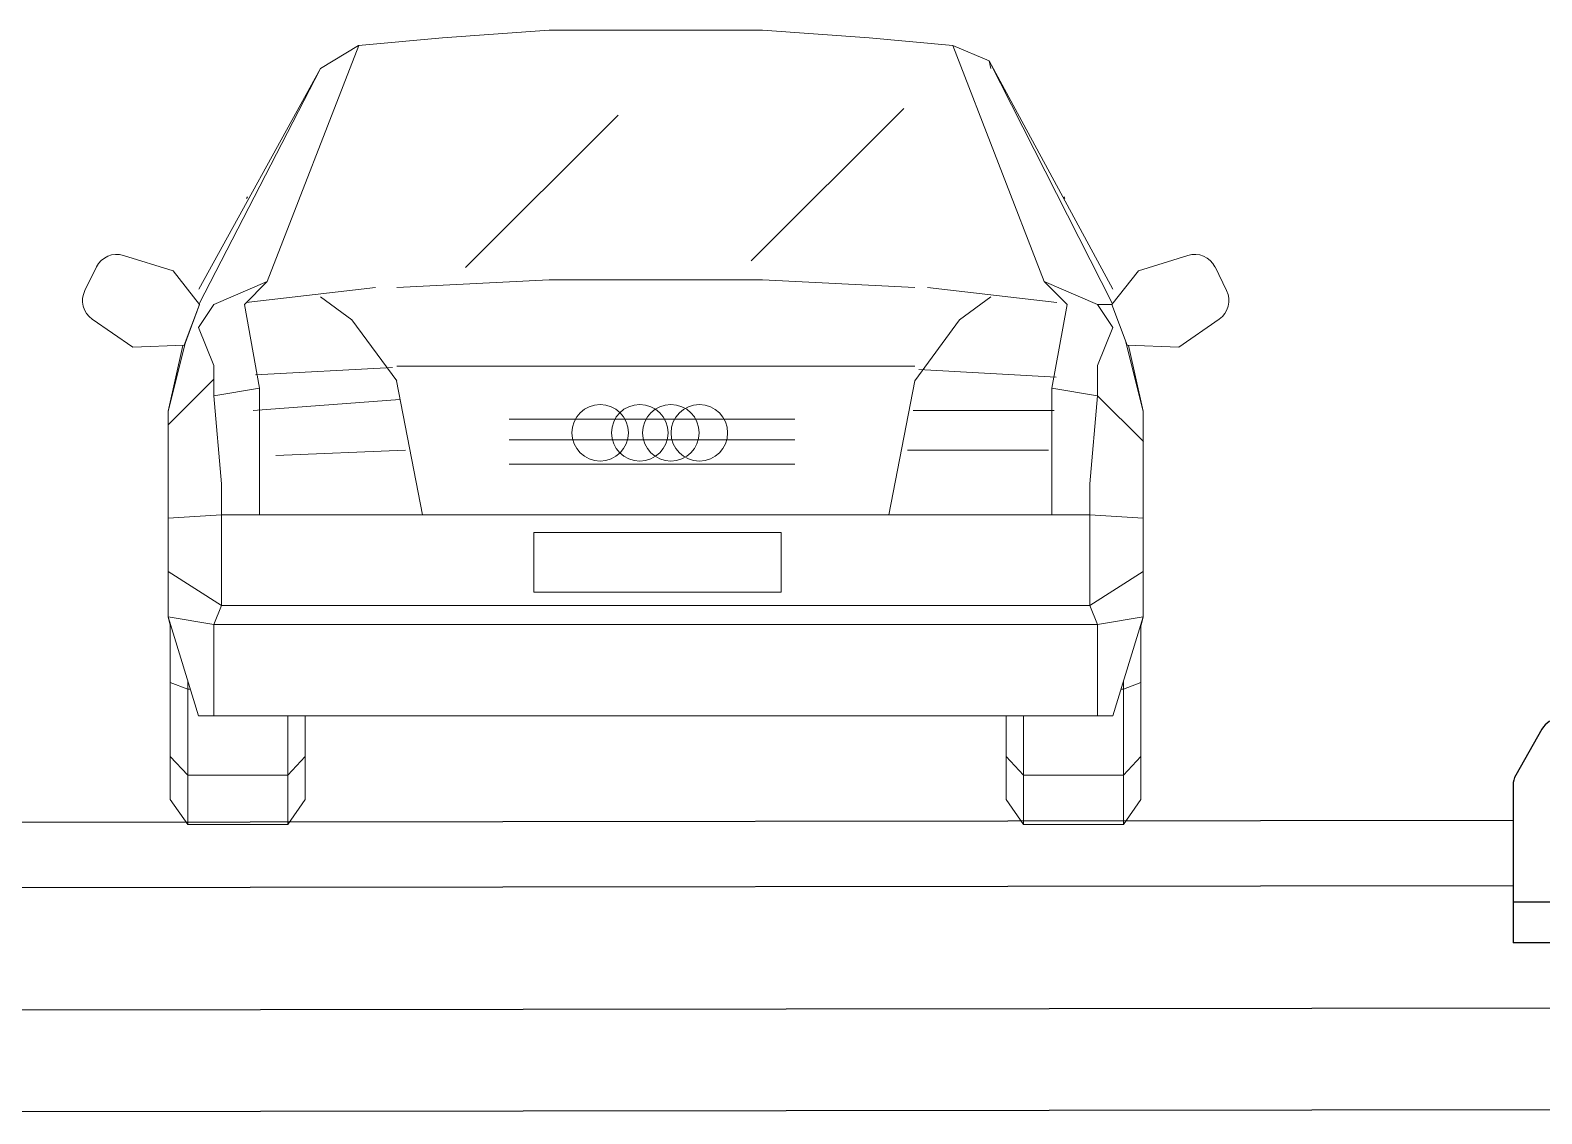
# Model space of a CAD drawing. Header units: millimetres. Extents: x 2 to 5882, y 1831 to 3462.
# Drawn here: x 612.37 to 630.93, y 2594.21 to 2607.51 of the extents above; entities that cross this region are included whole.
import ezdxf

# ---------------------------------------------------------------- set-up
doc = ezdxf.new("R2010")
doc.units = ezdxf.units.MM
doc.layers.add('PP-COM', color=7, linetype='Continuous')
doc.layers.add('车人', color=7, linetype='Continuous', lineweight=9)

# ---------------------------------------------------------------- blocks, each defined once
blk = doc.blocks.new('mycar')
at = {"layer": '车人', "color": 143}
for p, q in [((-0.7297, 1.9134), (-0.5239, 1.9317)), ((-0.2619, 1.9506), (-0.5239, 1.9317)), ((-0.2619, 1.9506), (0.2619, 1.9506)), ((0.2619, 1.9506), (0.5239, 1.9317)), ((0.7292, 1.9134), (0.5239, 1.9317)), ((-0.7292, 1.9134), (-0.954, 1.3335)), ((-0.823, 1.8568), (-0.7297, 1.9134)), ((0.7292, 1.9134), (0.954, 1.3335)), ((0.819, 1.8757), (0.7292, 1.9134)), ((-1.1221, 1.3146), (-0.823, 1.8568)), ((-1.1216, 1.2789), (-0.823, 1.8568)), ((1.1221, 1.3146), (0.819, 1.8757)), ((1.1216, 1.2789), (0.819, 1.8757)), ((0.823, 1.8568), (0.819, 1.8757)), ((-1.0023, 1.5419), (-1.0046, 1.5373)), ((1.0023, 1.5419), (1.0046, 1.5373)), ((-1.1851, 1.3598), (-1.307, 1.3977)), ((1.1851, 1.3598), (1.307, 1.3977)), ((-1.3734, 1.3693), (-1.4019, 1.3116)), ((-1.1201, 1.2774), (-1.1851, 1.3598)), ((-0.636, 1.319), (-0.2619, 1.3378)), ((0.2619, 1.3378), (-0.2619, 1.3378)), ((0.636, 1.319), (0.2619, 1.3378)), ((1.1201, 1.2774), (1.1851, 1.3598)), ((1.3734, 1.3693), (1.4019, 1.3116)), ((-0.954, 1.3335), (-1.0849, 1.2774)), ((-1.01, 1.2774), (-0.954, 1.3335)), ((-1.0062, 1.2818), (-0.6882, 1.319)), ((0.9853, 1.2818), (0.6673, 1.319)), ((1.01, 1.2774), (0.954, 1.3335)), ((0.954, 1.3335), (1.0849, 1.2774)), ((-1.1578, 1.1772), (-1.1201, 1.2774)), ((-1.1201, 1.2774), (-1.1574, 1.1772)), ((-1.1226, 1.2209), (-1.0849, 1.2774)), ((-0.9728, 1.0715), (-1.01, 1.2774)), ((-0.7461, 1.2397), (-0.823, 1.2958)), ((0.7461, 1.2397), (0.823, 1.2958)), ((1.01, 1.2774), (0.9728, 1.0715)), ((1.1201, 1.2774), (1.0849, 1.2774)), ((1.1221, 1.2209), (1.0849, 1.2774)), ((1.1201, 1.2774), (1.1574, 1.1772)), ((-1.3836, 1.2412), (-1.2843, 1.1727)), ((-0.636, 1.0899), (-0.7461, 1.2397)), ((0.636, 1.0899), (0.7461, 1.2397)), ((1.3836, 1.2412), (1.2843, 1.1727)), ((-1.1226, 1.2209), (-1.0849, 1.1276)), ((1.0849, 1.1276), (1.1221, 1.2209)), ((-1.1574, 1.1772), (-1.2843, 1.1727)), ((-1.1539, 1.1876), (-1.1975, 1.0155)), ((-1.1613, 1.1767), (-1.1975, 1.0155)), ((1.197, 1.0155), (1.1534, 1.1876)), ((1.1574, 1.1772), (1.2843, 1.1727)), ((1.1613, 1.1767), (1.197, 1.0155)), ((-1.0849, 1.1276), (-1.0849, 1.0527)), ((-0.9832, 1.1042), (-0.6464, 1.1226)), ((-0.636, 1.126), (0.636, 1.126)), ((0.9832, 1.099), (0.6464, 1.1174)), ((1.0849, 1.0527), (1.0849, 1.1276)), ((-1.0849, 1.0941), (-1.1975, 0.982)), ((-0.5728, 0.7607), (-0.6365, 1.0899)), ((0.5723, 0.7607), (0.636, 1.0899)), ((-1.0849, 1.0527), (-0.9728, 1.0715)), ((-1.0849, 1.0527), (-1.0666, 0.8369)), ((-0.9728, 1.0732), (-0.9728, 0.7607)), ((0.9728, 1.0732), (0.9728, 0.7607)), ((1.0849, 1.0527), (0.9728, 1.0715)), ((1.0849, 1.0527), (1.0661, 0.8369)), ((1.0849, 1.0527), (1.1975, 0.9406)), ((-1.1975, 1.0155), (-1.1975, 0.5105)), ((1.197, 1.0155), (1.197, 0.5105)), ((-1.0666, 0.5377), (-1.0666, 0.8369)), ((1.0661, 0.5377), (1.0661, 0.8369)), ((-1.1975, 0.7523), (-1.0666, 0.7607)), ((1.0661, 0.7607), (-1.0666, 0.7607)), ((1.0661, 0.7607), (1.197, 0.7523)), ((-1.0666, 0.5377), (-1.1975, 0.6218)), ((1.197, 0.6218), (1.0661, 0.5377)), ((-1.0666, 0.5377), (-1.0849, 0.4916)), ((-1.0666, 0.5377), (1.0661, 0.5377)), ((1.0661, 0.5377), (1.0849, 0.4916)), ((-1.1975, 0.5105), (-1.1226, 0.2669)), ((-1.1921, 0.4896), (-1.1975, 0.5105)), ((-1.1975, 0.5105), (-1.1916, 0.4896)), ((-1.0849, 0.4916), (-1.1975, 0.5105)), ((-1.1921, 0.062), (-1.1921, 0.4926)), ((-1.0849, 0.4916), (1.0849, 0.4916)), ((-1.0849, 0.4916), (-1.0849, 0.2669)), ((1.0849, 0.4916), (1.197, 0.5105)), ((1.0849, 0.2669), (1.0849, 0.4916)), ((1.197, 0.5105), (1.1221, 0.2669)), ((1.197, 0.5105), (1.1916, 0.4896)), ((1.1916, 0.4926), (1.1916, 0.062)), ((1.1921, 0.4896), (1.197, 0.5105)), ((-1.1921, 0.3492), (-1.1494, 0.3324)), ((-1.1494, 0), (-1.1494, 0.3537)), ((1.1489, 0), (1.1489, 0.3537)), ((1.1489, 0.3324), (1.1916, 0.3492)), ((-1.1425, 0.3324), (-1.1494, 0.3324)), ((1.1489, 0.3324), (1.1425, 0.3324)), ((-1.1226, 0.2669), (1.1221, 0.2669)), ((-0.9034, 0.2669), (-0.9034, 0)), ((-0.8607, 0.062), (-0.8607, 0.2669)), ((0.8602, 0.062), (0.8602, 0.2669)), ((0.9034, 0), (0.9034, 0.2669)), ((-1.1921, 0.1672), (-1.1494, 0.1215)), ((-0.8607, 0.1672), (-0.9034, 0.1215)), ((0.8602, 0.1672), (0.9034, 0.1215)), ((1.1916, 0.1672), (1.1489, 0.1215)), ((-0.9034, 0.1215), (-1.1494, 0.1215)), ((0.9034, 0.1215), (1.1489, 0.1215)), ((-1.1921, 0.062), (-1.1494, 0)), ((-0.9034, 0), (-0.8607, 0.062)), ((0.9034, 0), (0.8602, 0.062)), ((1.1489, 0), (1.1916, 0.062)), ((-1.1494, 0), (-0.9034, 0)), ((0.9034, 0), (1.1489, 0))]:
    blk.add_line(p, q, dxfattribs=at)
at = {"layer": '车人', "color": 143, "linetype": 'Continuous'}
for p, q in [((0.2343, 1.384), (0.6094, 1.7581)), ((-0.4671, 1.3678), (-0.0919, 1.7418)), ((-0.9885, 1.0165), (-0.6283, 1.0442)), ((0.6322, 1.0165), (0.9785, 1.0165)), ((-0.3598, 0.9958), (0.3416, 0.9958)), ((-0.3598, 0.9446), (0.3416, 0.9446)), ((-0.9331, 0.906), (-0.6145, 0.9198)), ((0.6183, 0.9198), (0.9646, 0.9198)), ((-0.3598, 0.8849), (0.3416, 0.8849)), ((-0.2995, 0.5708), (-0.2995, 0.7172)), ((-0.2995, 0.7172), (0.3078, 0.7172)), ((0.3078, 0.7172), (0.3078, 0.5708)), ((0.3078, 0.5708), (-0.2995, 0.5708))]:
    blk.add_line(p, q, dxfattribs=at)
at = {"layer": '车人', "color": 143}
for centre in [(-0.1365, 0.9621), (-0.0392, 0.9621), (0.0372, 0.9621), (0.1071, 0.962)]:
    blk.add_circle(centre, 0.0695, dxfattribs=at)
for centre, start, end in [((-1.3235, 1.3446), 72.6944, 153.6733), ((1.3235, 1.3446), 26.3267, 107.3056), ((-1.3521, 1.2869), 153.6733, 235.4221), ((1.3521, 1.2869), 304.5779, 26.3267)]:
    blk.add_arc(centre, 0.0556, start, end, dxfattribs=at)
blk = doc.blocks.new('cs2')
for p, q in [((4729.919, 1071.662), (4729.598, 1071.096)), ((4730.588, 1071.789), (4730.136, 1071.789)), ((4730.588, 1071.789), (4730.588, 1069.539)), ((4729.565, 1070.973), (4729.565, 1069.039)), ((4730.588, 1069.539), (4729.565, 1069.539))]:
    blk.add_line(p, q)
for centre, start, end in [((4730.136, 1071.539), 90, 150.42), ((4729.815, 1070.973), 150.42, 180)]:
    blk.add_arc(centre, 0.25, start, end)
blk.add_point((4730.18, 1071.789))

msp = doc.modelspace()

# ---------------------------------------------------------------- linework, layer by layer
for p, q in [((630.57536, 2597.80484), (591.90659, 2597.75534)), ((630.57536, 2597.80484), (630.57536, 2596.50484)), ((630.57536, 2597.00484), (591.90503, 2596.95534)), ((632.07536, 2596.30484), (630.57536, 2596.30484)), ((632.5765, 2595.50318), (591.90503, 2595.45534)), ((632.5765, 2594.25318), (591.90503, 2594.20534))]:
    msp.add_line(p, q)

# ---------------------------------------------------------------- block references
at = {"xscale": 5, "yscale": 5, "zscale": 5}
msp.add_blockref('mycar', (620.04898, 2597.75534), dxfattribs=at)
at = {"layer": 'PP-COM'}
msp.add_blockref('cs2', (-4098.9896, 1527.26582), dxfattribs=at)

doc.saveas('drawing.dxf')
